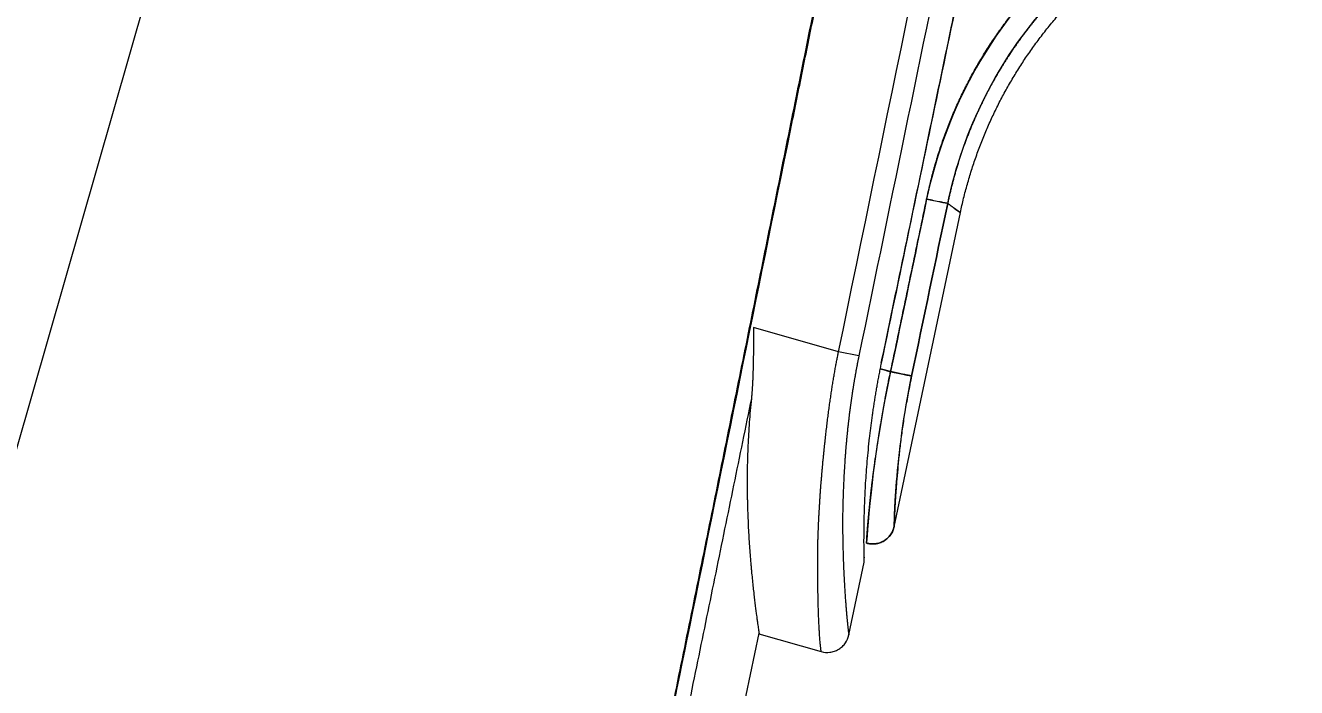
# Model space of a CAD drawing. Header units: inches. Extents: x 20229 to 21001, y -6726 to -5634.
# Drawn here: x 20671.87 to 20700.73, y -6093.43 to -6078.4 of the extents above; entities that cross this region are included whole.
import ezdxf

# ---------------------------------------------------------------- set-up
doc = ezdxf.new("R2010")
doc.units = ezdxf.units.IN
doc.header["$LTSCALE"] = 4.84
doc.header["$MEASUREMENT"] = 0
doc.header["$PDMODE"] = 3
doc.header["$PDSIZE"] = 0.3125
doc.linetypes.add('CENTERX2', pattern=[20.32, 12.7, -2.54, 2.54, -2.54])
doc.layers.get('0').update_dxf_attribs({"linetype": 'CONTINUOUS', "lineweight": 13})
doc.layers.get('Defpoints').update_dxf_attribs({"color": 3, "linetype": 'CONTINUOUS'})
doc.layers.add('CENTER', color=1, linetype='CENTERX2', lineweight=15)
doc.layers.add('DIM', color=3, linetype='CONTINUOUS', lineweight=9)
doc.styles.get("Standard").update_dxf_attribs({"font": 'txt', "width": 0.8})
doc.dimstyles.new('ISO-25', dxfattribs={"dimtxt": 2.5, "dimasz": 2.5, "dimexe": 1.25, "dimexo": 0.625, "dimtad": 1, "dimtxsty": 'Standard', "dimcen": 2.5, "dimadec": 0, "dimazin": 0, "dimtfac": 1, "dimtmove": 0, "dimatfit": 3, "dimfxl": 1, "dimarcsym": 0})
doc.dimstyles.new('ISO-25$0', dxfattribs={"dimtxt": 3, "dimasz": 3.5, "dimexe": 1.25, "dimexo": 0, "dimtad": 1, "dimdsep": 46, "dimtxsty": 'Standard', "dimblk1": 'CLOSEDBLANK', "dimcen": 1, "dimadec": 0, "dimazin": 0, "dimtfac": 1, "dimtmove": 1, "dimatfit": 3, "dimfxl": 1, "dimarcsym": 0})

# ---------------------------------------------------------------- blocks, each defined once
blk = doc.blocks.new('*D7')
at = {"layer": 'Defpoints', "color": 0, "transparency": 16777216}
for p in [(20777.165, -5936.037), (20553.58, -6314.592), (20836.664, -6314.592)]:
    blk.add_point(p, dxfattribs=at)
at = {"layer": 'DIM', "color": 0, "lineweight": -2, "transparency": 16777216}
for p, q in [((20776.54, -5936.037), (20552.33, -5936.037)), ((20836.039, -6314.592), (20552.33, -6314.592))]:
    blk.add_line(p, q, dxfattribs=at)
at = {"layer": 'DIM', "color": 0, "lineweight": -3, "transparency": 16777216}
blk.add_line((20553.58, -5944.037), (20553.58, -6306.592), dxfattribs=at)
at = {"layer": 'DIM', "color": 0, "transparency": 16777216}
for points in [[(20552.246, -5944.037), (20554.913, -5944.037), (20553.58, -5936.037)], [(20552.246, -6306.592), (20554.913, -6306.592), (20553.58, -6314.592)]]:
    blk.add_solid(points, dxfattribs=at)
at = {"layer": 'DIM', "color": 0, "transparency": 16777216, "insert": (20544.746, -6125.315), "char_height": 10, "attachment_point": 5, "rotation": 90}
blk.add_mtext('378,6', dxfattribs=at)
blk = doc.blocks.new('*D4')
at = {"layer": 'Defpoints', "color": 0, "transparency": 16777216}
for p in [(20688.588, -6028.978), (20664.841, -6111.791), (20661.157, -6124.64), (20664.841, -6135.247), (20650.946, -6185.567)]:
    blk.add_point(p, dxfattribs=at)
at = {"layer": 'DIM', "color": 0, "lineweight": -2, "transparency": 16777216}
for p, q in [((20660.985, -6125.24), (20643.804, -6185.158)), ((20664.841, -6135.872), (20664.841, -6188.115))]:
    blk.add_line(p, q, dxfattribs=at)
at = {"layer": 'DIM', "color": 0, "lineweight": -3, "transparency": 16777216}
blk.add_arc((20664.841, -6111.791), 75.073, 260.10846, 263.89154, dxfattribs=at)
at = {"layer": 'DIM', "color": 0, "transparency": 16777216}
for points in [[(20651.646, -6187.048), (20652.244, -6184.449), (20644.148, -6183.956)], [(20656.924, -6185.107), (20656.782, -6187.77), (20664.841, -6186.865)]]:
    blk.add_solid(points, dxfattribs=at)
at = {"layer": 'DIM', "color": 0, "transparency": 16777216, "insert": (20679.55, -6177.232), "char_height": 10, "attachment_point": 5, "rotation": 12.6679}
blk.add_mtext('16°', dxfattribs=at)

msp = doc.modelspace()

# ---------------------------------------------------------------- linework, layer by layer
at = {"linetype": 'Continuous'}
for p, q in [((20691.613, -6089.678), (20693.095, -6082.653)), ((20690.328, -6085.81), (20688.397, -6085.256)), ((20690.79, -6085.905), (20690.328, -6085.81)), ((20691.592, -6089.777), (20691.613, -6089.678)), ((20690.562, -6092.237), (20690.911, -6090.584)), ((20683.861, -6114.31), (20688.527, -6092.195)), ((20688.517, -6092.209), (20689.935, -6092.615))]:
    msp.add_line(p, q, dxfattribs=at)
for points, knots in [([(20682.471, -6113.912), (20682.623, -6113.169), (20682.926, -6111.689), (20683.378, -6109.481), (20683.825, -6107.292), (20684.268, -6105.123), (20684.707, -6102.974), (20685.141, -6100.844), (20685.571, -6098.735), (20685.996, -6096.646), (20686.418, -6094.576), (20686.834, -6092.527), (20687.247, -6090.497), (20687.655, -6088.487), (20688.059, -6086.498), (20688.458, -6084.528), (20688.853, -6082.578), (20689.244, -6080.647), (20689.63, -6078.737), (20690.012, -6076.847), (20690.39, -6074.977), (20690.763, -6073.126), (20691.132, -6071.295), (20691.376, -6070.082), (20691.497, -6069.478)], [0, 0, 0, 0, 0.050174, 0.099898, 0.149173, 0.197998, 0.246374, 0.2943, 0.341777, 0.388805, 0.435383, 0.481511, 0.527191, 0.57242, 0.617201, 0.661532, 0.705413, 0.748845, 0.791828, 0.834361, 0.876445, 0.918079, 0.959264, 1, 1, 1, 1]), ([(20682.483, -6113.914), (20682.627, -6113.211), (20682.884, -6111.956), (20683.223, -6110.302), (20683.486, -6109.017), (20683.706, -6107.941), (20683.916, -6106.915), (20684.396, -6104.569), (20685.409, -6099.614), (20687.114, -6091.251), (20688.562, -6084.12), (20689.494, -6079.521), (20689.745, -6078.28), (20689.985, -6077.092), (20690.238, -6075.842), (20690.556, -6074.272), (20690.991, -6072.114), (20691.329, -6070.439), (20691.522, -6069.483)], [0, 0, 0, 0, 0.047504, 0.084733, 0.111695, 0.134287, 0.157409, 0.181013, 0.292695, 0.49207, 0.745694, 0.774152, 0.802545, 0.829471, 0.854369, 0.886942, 0.935467, 1, 1, 1, 1]), ([(20694.026, -6070.188), (20693.959, -6070.515), (20693.891, -6070.841), (20693.556, -6072.474), (20693.287, -6073.78), (20692.277, -6078.693), (20691.534, -6082.299), (20690.79, -6085.905)], [0, 0, 0, 0, 0.062319, 0.062319, 0.311593, 0.311593, 1, 1, 1, 1]), ([(20691.299, -6086.066), (20691.423, -6085.472), (20691.638, -6084.443), (20691.916, -6083.113), (20692.131, -6082.082), (20692.318, -6081.183), (20692.507, -6080.282), (20692.696, -6079.372), (20692.897, -6078.41), (20693.108, -6077.399), (20693.324, -6076.365), (20693.536, -6075.349), (20693.788, -6074.14), (20694.135, -6072.474), (20694.413, -6071.145), (20694.576, -6070.361)], [0, 0, 0, 0, 0.113609, 0.19652, 0.254135, 0.310472, 0.368249, 0.426285, 0.48432, 0.552025, 0.619292, 0.681852, 0.7461, 0.850339, 1, 1, 1, 1]), ([(20691.304, -6086.068), (20691.529, -6084.993), (20691.974, -6082.857), (20692.638, -6079.675), (20693.293, -6076.534), (20693.939, -6073.434), (20694.367, -6071.381), (20694.58, -6070.362)], [0, 0, 0, 0, 0.205293, 0.407939, 0.607939, 0.805293, 1, 1, 1, 1]), ([(20695.1, -6077.907), (20695.089, -6077.919), (20695.067, -6077.943), (20695.035, -6077.98), (20695.003, -6078.017), (20694.971, -6078.054), (20694.939, -6078.091), (20694.907, -6078.128), (20694.876, -6078.165), (20694.845, -6078.203), (20694.814, -6078.24), (20694.783, -6078.278), (20694.753, -6078.316), (20694.722, -6078.354), (20694.692, -6078.392), (20694.662, -6078.431), (20694.632, -6078.469), (20694.602, -6078.508), (20694.573, -6078.547), (20694.544, -6078.586), (20694.515, -6078.625), (20694.486, -6078.664), (20694.457, -6078.704), (20694.429, -6078.743), (20694.4, -6078.783), (20694.372, -6078.823), (20694.344, -6078.863), (20694.317, -6078.903), (20694.289, -6078.943), (20694.262, -6078.983), (20694.235, -6079.024), (20694.208, -6079.064), (20694.181, -6079.105), (20694.155, -6079.146), (20694.129, -6079.187), (20694.103, -6079.228), (20694.077, -6079.269), (20694.052, -6079.31), (20694.026, -6079.352), (20694.001, -6079.393), (20693.976, -6079.435), (20693.951, -6079.477), (20693.927, -6079.518), (20693.903, -6079.56), (20693.879, -6079.603), (20693.855, -6079.645), (20693.831, -6079.687), (20693.808, -6079.729), (20693.784, -6079.772), (20693.761, -6079.814), (20693.739, -6079.857), (20693.716, -6079.9), (20693.694, -6079.943), (20693.672, -6079.986), (20693.65, -6080.029), (20693.628, -6080.072), (20693.607, -6080.115), (20693.586, -6080.159), (20693.565, -6080.202), (20693.544, -6080.245), (20693.523, -6080.289), (20693.503, -6080.333), (20693.483, -6080.376), (20693.463, -6080.42), (20693.443, -6080.464), (20693.424, -6080.508), (20693.405, -6080.552), (20693.386, -6080.596), (20693.367, -6080.64), (20693.349, -6080.685), (20693.33, -6080.729), (20693.312, -6080.773), (20693.294, -6080.818), (20693.277, -6080.862), (20693.26, -6080.907), (20693.242, -6080.951), (20693.226, -6080.996), (20693.209, -6081.041), (20693.192, -6081.085), (20693.176, -6081.13), (20693.16, -6081.175), (20693.144, -6081.22), (20693.129, -6081.265), (20693.114, -6081.31), (20693.099, -6081.355), (20693.084, -6081.4), (20693.069, -6081.445), (20693.055, -6081.49), (20693.041, -6081.536), (20693.027, -6081.581), (20693.013, -6081.626), (20693, -6081.671), (20692.986, -6081.717), (20692.973, -6081.762), (20692.961, -6081.807), (20692.948, -6081.853), (20692.936, -6081.898), (20692.924, -6081.944), (20692.912, -6081.989), (20692.9, -6082.035), (20692.889, -6082.08), (20692.878, -6082.126), (20692.867, -6082.171), (20692.856, -6082.217), (20692.845, -6082.263), (20692.835, -6082.308), (20692.825, -6082.354), (20692.815, -6082.399), (20692.809, -6082.43), (20692.806, -6082.445)], [0, 0, 0, 0, 0.009478, 0.018957, 0.028436, 0.037916, 0.047396, 0.056876, 0.066356, 0.075836, 0.085316, 0.094796, 0.104276, 0.113755, 0.123234, 0.132712, 0.14219, 0.151667, 0.161143, 0.170618, 0.180093, 0.189566, 0.199038, 0.208509, 0.217979, 0.227447, 0.236913, 0.246378, 0.255842, 0.265303, 0.274763, 0.284221, 0.293676, 0.30313, 0.312581, 0.322031, 0.331477, 0.340921, 0.350363, 0.359802, 0.369238, 0.378672, 0.388102, 0.39753, 0.406954, 0.416376, 0.425794, 0.435208, 0.44462, 0.454027, 0.463432, 0.472832, 0.482229, 0.491622, 0.501011, 0.510396, 0.519776, 0.529153, 0.538525, 0.547893, 0.557257, 0.566616, 0.575971, 0.585321, 0.594666, 0.604006, 0.613341, 0.622672, 0.631997, 0.641317, 0.650632, 0.659942, 0.669246, 0.678545, 0.687838, 0.697126, 0.706408, 0.715684, 0.724954, 0.734219, 0.743477, 0.75273, 0.761976, 0.771216, 0.78045, 0.789677, 0.798898, 0.808113, 0.817321, 0.826522, 0.835717, 0.844905, 0.854086, 0.86326, 0.872427, 0.881587, 0.89074, 0.899886, 0.909025, 0.918156, 0.92728, 0.936397, 0.945506, 0.954608, 0.963702, 0.972788, 0.981866, 0.990937, 1, 1, 1, 1]), ([(20692.329, -6082.346), (20692.432, -6082.368), (20692.547, -6082.392), (20692.728, -6082.429), (20692.787, -6082.441), (20692.806, -6082.445)], [0, 0, 0, 0, 0.496291, 0.496291, 1, 1, 1, 1]), ([(20692.806, -6082.445), (20692.796, -6082.443), (20692.776, -6082.439), (20692.719, -6082.427), (20692.682, -6082.42), (20692.596, -6082.402), (20692.546, -6082.392), (20692.441, -6082.37), (20692.385, -6082.358), (20692.329, -6082.346)], [0, 0, 0, 0, 0.25, 0.25, 0.5, 0.5, 0.75, 0.75, 1, 1, 1, 1]), ([(20693.095, -6082.653), (20693.095, -6082.653), (20693.095, -6082.653), (20693.095, -6082.653), (20693.095, -6082.652), (20693.094, -6082.652), (20693.093, -6082.651), (20693.092, -6082.651), (20693.091, -6082.65), (20693.09, -6082.649), (20693.088, -6082.648), (20693.086, -6082.646), (20693.084, -6082.645), (20693.082, -6082.643), (20693.08, -6082.642), (20693.077, -6082.64), (20693.074, -6082.638), (20693.071, -6082.635), (20693.068, -6082.633), (20693.064, -6082.631), (20693.061, -6082.628), (20693.057, -6082.625), (20693.053, -6082.622), (20693.048, -6082.619), (20693.044, -6082.616), (20693.039, -6082.613), (20693.034, -6082.609), (20693.029, -6082.606), (20693.024, -6082.602), (20693.019, -6082.598), (20693.013, -6082.594), (20693.007, -6082.59), (20693.001, -6082.585), (20692.995, -6082.581), (20692.988, -6082.576), (20692.982, -6082.571), (20692.975, -6082.566), (20692.968, -6082.561), (20692.96, -6082.556), (20692.953, -6082.551), (20692.945, -6082.545), (20692.937, -6082.54), (20692.929, -6082.534), (20692.921, -6082.528), (20692.912, -6082.522), (20692.904, -6082.515), (20692.895, -6082.509), (20692.886, -6082.502), (20692.876, -6082.496), (20692.867, -6082.489), (20692.857, -6082.482), (20692.847, -6082.475), (20692.837, -6082.468), (20692.827, -6082.46), (20692.817, -6082.453), (20692.809, -6082.448), (20692.806, -6082.445)], [0, 0, 0, 0, 0.009223, 0.027906, 0.046588, 0.06527, 0.083953, 0.102635, 0.121318, 0.140001, 0.158684, 0.177367, 0.19605, 0.214734, 0.233418, 0.252102, 0.270787, 0.289472, 0.308157, 0.326843, 0.345529, 0.364215, 0.382903, 0.40159, 0.420278, 0.438967, 0.457656, 0.476346, 0.495036, 0.513727, 0.532419, 0.551111, 0.569805, 0.588498, 0.607193, 0.625889, 0.644585, 0.663282, 0.68198, 0.700679, 0.719378, 0.738079, 0.756781, 0.775483, 0.794187, 0.812892, 0.831597, 0.850304, 0.869012, 0.887721, 0.906431, 0.925142, 0.943855, 0.962569, 0.981284, 1, 1, 1, 1]), ([(20688.397, -6085.256), (20688.397, -6085.27), (20688.397, -6085.298), (20688.397, -6085.34), (20688.397, -6085.381), (20688.397, -6085.422), (20688.397, -6085.463), (20688.397, -6085.503), (20688.397, -6085.542), (20688.397, -6085.582), (20688.396, -6085.62), (20688.396, -6085.658), (20688.396, -6085.696), (20688.395, -6085.734), (20688.395, -6085.77), (20688.395, -6085.807), (20688.394, -6085.843), (20688.394, -6085.878), (20688.393, -6085.913), (20688.393, -6085.948), (20688.392, -6085.982), (20688.392, -6086.015), (20688.391, -6086.049), (20688.39, -6086.081), (20688.39, -6086.114), (20688.389, -6086.145), (20688.388, -6086.177), (20688.387, -6086.208), (20688.386, -6086.238), (20688.385, -6086.268), (20688.384, -6086.297), (20688.383, -6086.326), (20688.382, -6086.355), (20688.381, -6086.383), (20688.38, -6086.411), (20688.379, -6086.438), (20688.378, -6086.465), (20688.377, -6086.491), (20688.375, -6086.517), (20688.374, -6086.542), (20688.373, -6086.567), (20688.371, -6086.592), (20688.37, -6086.616), (20688.368, -6086.639), (20688.367, -6086.662), (20688.365, -6086.685), (20688.364, -6086.707), (20688.362, -6086.729), (20688.36, -6086.75), (20688.359, -6086.771), (20688.357, -6086.791), (20688.355, -6086.811), (20688.353, -6086.831), (20688.352, -6086.85), (20688.35, -6086.862), (20688.35, -6086.868)], [0, 0, 0, 0, 0.025971, 0.051667, 0.07709, 0.102239, 0.127115, 0.151716, 0.176044, 0.200098, 0.223878, 0.247384, 0.270617, 0.293576, 0.316262, 0.338674, 0.360813, 0.382678, 0.40427, 0.425588, 0.446633, 0.467405, 0.487903, 0.508128, 0.52808, 0.547759, 0.567165, 0.586298, 0.605158, 0.623745, 0.642059, 0.660101, 0.67787, 0.695366, 0.71259, 0.729541, 0.74622, 0.762627, 0.778761, 0.794624, 0.810214, 0.825533, 0.84058, 0.855355, 0.869859, 0.884091, 0.898053, 0.911743, 0.925162, 0.938311, 0.951189, 0.963797, 0.976134, 0.988202, 1, 1, 1, 1]), ([(20689.935, -6092.615), (20689.935, -6092.615), (20689.935, -6092.613), (20689.933, -6092.605), (20689.931, -6092.59), (20689.928, -6092.569), (20689.925, -6092.542), (20689.921, -6092.507), (20689.916, -6092.465), (20689.911, -6092.415), (20689.906, -6092.357), (20689.901, -6092.291), (20689.896, -6092.217), (20689.891, -6092.133), (20689.886, -6092.04), (20689.881, -6091.938), (20689.876, -6091.826), (20689.872, -6091.704), (20689.868, -6091.571), (20689.864, -6091.429), (20689.861, -6091.276), (20689.859, -6091.112), (20689.857, -6090.937), (20689.856, -6090.751), (20689.855, -6090.594), (20689.856, -6090.472), (20689.856, -6090.39), (20689.857, -6090.308), (20689.858, -6090.225), (20689.86, -6090.142), (20689.862, -6090.058), (20689.865, -6089.975), (20689.868, -6089.891), (20689.871, -6089.807), (20689.874, -6089.723), (20689.878, -6089.639), (20689.882, -6089.555), (20689.887, -6089.471), (20689.892, -6089.387), (20689.897, -6089.304), (20689.902, -6089.22), (20689.907, -6089.137), (20689.913, -6089.054), (20689.919, -6088.971), (20689.925, -6088.888), (20689.931, -6088.806), (20689.938, -6088.724), (20689.945, -6088.643), (20689.952, -6088.562), (20689.959, -6088.481), (20689.966, -6088.401), (20689.973, -6088.321), (20689.981, -6088.242), (20689.989, -6088.164), (20689.996, -6088.086), (20690.004, -6088.008), (20690.013, -6087.932), (20690.021, -6087.856), (20690.029, -6087.78), (20690.037, -6087.706), (20690.046, -6087.632), (20690.055, -6087.559), (20690.063, -6087.486), (20690.072, -6087.414), (20690.081, -6087.344), (20690.09, -6087.273), (20690.099, -6087.204), (20690.108, -6087.136), (20690.117, -6087.068), (20690.126, -6087.001), (20690.135, -6086.935), (20690.145, -6086.87), (20690.154, -6086.806), (20690.163, -6086.743), (20690.173, -6086.68), (20690.182, -6086.619), (20690.192, -6086.558), (20690.201, -6086.498), (20690.211, -6086.44), (20690.221, -6086.382), (20690.23, -6086.325), (20690.24, -6086.269), (20690.25, -6086.214), (20690.259, -6086.16), (20690.269, -6086.107), (20690.279, -6086.055), (20690.289, -6086.004), (20690.299, -6085.954), (20690.308, -6085.905), (20690.318, -6085.857), (20690.325, -6085.826), (20690.328, -6085.81)], [0, 0, 0, 0, 0.017308, 0.035035, 0.053152, 0.071661, 0.090565, 0.109866, 0.129567, 0.149669, 0.170175, 0.191085, 0.212402, 0.234128, 0.256264, 0.278811, 0.301772, 0.325146, 0.348935, 0.373141, 0.397765, 0.422807, 0.448269, 0.474151, 0.500455, 0.511059, 0.521569, 0.531985, 0.542308, 0.552537, 0.562673, 0.572714, 0.582663, 0.592517, 0.602278, 0.611946, 0.621519, 0.630999, 0.640386, 0.649679, 0.658879, 0.667985, 0.676997, 0.685916, 0.694741, 0.703473, 0.712112, 0.720657, 0.729108, 0.737466, 0.745731, 0.753902, 0.76198, 0.769965, 0.777856, 0.785654, 0.793359, 0.80097, 0.808488, 0.815913, 0.823244, 0.830482, 0.837628, 0.84468, 0.851638, 0.858504, 0.865277, 0.871957, 0.878543, 0.885037, 0.891438, 0.897745, 0.90396, 0.910082, 0.916112, 0.922048, 0.927892, 0.933643, 0.939302, 0.944867, 0.950341, 0.955722, 0.96101, 0.966206, 0.97131, 0.976322, 0.981242, 0.986069, 0.990805, 0.995448, 1, 1, 1, 1]), ([(20690.79, -6085.905), (20690.787, -6085.917), (20690.783, -6085.941), (20690.775, -6085.976), (20690.768, -6086.011), (20690.761, -6086.047), (20690.754, -6086.082), (20690.748, -6086.118), (20690.741, -6086.153), (20690.734, -6086.189), (20690.727, -6086.224), (20690.721, -6086.26), (20690.714, -6086.295), (20690.708, -6086.331), (20690.702, -6086.367), (20690.695, -6086.402), (20690.689, -6086.438), (20690.683, -6086.473), (20690.677, -6086.509), (20690.671, -6086.545), (20690.665, -6086.58), (20690.66, -6086.616), (20690.654, -6086.652), (20690.648, -6086.688), (20690.643, -6086.723), (20690.637, -6086.759), (20690.632, -6086.795), (20690.627, -6086.831), (20690.621, -6086.866), (20690.616, -6086.902), (20690.611, -6086.938), (20690.606, -6086.974), (20690.601, -6087.01), (20690.596, -6087.046), (20690.591, -6087.082), (20690.587, -6087.118), (20690.582, -6087.153), (20690.577, -6087.189), (20690.573, -6087.225), (20690.568, -6087.261), (20690.564, -6087.297), (20690.56, -6087.333), (20690.556, -6087.369), (20690.551, -6087.406), (20690.547, -6087.442), (20690.543, -6087.478), (20690.539, -6087.514), (20690.535, -6087.55), (20690.532, -6087.586), (20690.528, -6087.622), (20690.524, -6087.658), (20690.521, -6087.694), (20690.517, -6087.731), (20690.514, -6087.767), (20690.51, -6087.803), (20690.507, -6087.839), (20690.504, -6087.875), (20690.5, -6087.912), (20690.497, -6087.948), (20690.494, -6087.984), (20690.491, -6088.021), (20690.488, -6088.057), (20690.485, -6088.093), (20690.483, -6088.129), (20690.48, -6088.166), (20690.477, -6088.202), (20690.474, -6088.239), (20690.467, -6088.341), (20690.456, -6088.507), (20690.444, -6088.734), (20690.435, -6088.956), (20690.428, -6089.172), (20690.423, -6089.382), (20690.42, -6089.587), (20690.42, -6089.786), (20690.422, -6089.979), (20690.425, -6090.166), (20690.429, -6090.316), (20690.432, -6090.431), (20690.435, -6090.513), (20690.438, -6090.593), (20690.441, -6090.672), (20690.444, -6090.748), (20690.448, -6090.823), (20690.451, -6090.896), (20690.455, -6090.967), (20690.458, -6091.036), (20690.462, -6091.103), (20690.466, -6091.169), (20690.47, -6091.232), (20690.474, -6091.293), (20690.478, -6091.353), (20690.482, -6091.411), (20690.486, -6091.466), (20690.49, -6091.52), (20690.494, -6091.572), (20690.498, -6091.622), (20690.502, -6091.67), (20690.506, -6091.716), (20690.51, -6091.761), (20690.513, -6091.803), (20690.517, -6091.843), (20690.521, -6091.882), (20690.525, -6091.918), (20690.528, -6091.953), (20690.532, -6091.985), (20690.535, -6092.016), (20690.538, -6092.044), (20690.541, -6092.071), (20690.544, -6092.096), (20690.547, -6092.119), (20690.549, -6092.139), (20690.551, -6092.158), (20690.554, -6092.175), (20690.555, -6092.19), (20690.557, -6092.203), (20690.559, -6092.214), (20690.56, -6092.222), (20690.561, -6092.229), (20690.561, -6092.234), (20690.562, -6092.237), (20690.562, -6092.238), (20690.562, -6092.238)], [0, 0, 0, 0, 0.003636, 0.007272, 0.010908, 0.014545, 0.018183, 0.021822, 0.025462, 0.029103, 0.032745, 0.036389, 0.040035, 0.043683, 0.047332, 0.050984, 0.054638, 0.058295, 0.061955, 0.065617, 0.069282, 0.07295, 0.076622, 0.080297, 0.083976, 0.087659, 0.091345, 0.095036, 0.098731, 0.10243, 0.106134, 0.109842, 0.113556, 0.117274, 0.120998, 0.124727, 0.128461, 0.132201, 0.135947, 0.139699, 0.143457, 0.147221, 0.150991, 0.154768, 0.158552, 0.162343, 0.16614, 0.169945, 0.173757, 0.177576, 0.181403, 0.185237, 0.18908, 0.19293, 0.196788, 0.200655, 0.20453, 0.208414, 0.212306, 0.216207, 0.220117, 0.224037, 0.227965, 0.231903, 0.23585, 0.239807, 0.243773, 0.247749, 0.273361, 0.298777, 0.324033, 0.349166, 0.374214, 0.399213, 0.424203, 0.449221, 0.474305, 0.499493, 0.511488, 0.523408, 0.535259, 0.547042, 0.558761, 0.570418, 0.582017, 0.593561, 0.605052, 0.616494, 0.627891, 0.639245, 0.650559, 0.661838, 0.673084, 0.684301, 0.695492, 0.706661, 0.717811, 0.728945, 0.740067, 0.751181, 0.762289, 0.773397, 0.784506, 0.79562, 0.806743, 0.817879, 0.82903, 0.840201, 0.851394, 0.862613, 0.873862, 0.885143, 0.896461, 0.907817, 0.919216, 0.930661, 0.942155, 0.953701, 0.965302, 0.976961, 0.988681, 1, 1, 1, 1]), ([(20690.911, -6090.584), (20690.911, -6090.584), (20690.911, -6090.584), (20690.911, -6090.575), (20690.91, -6090.532), (20690.909, -6090.461), (20690.908, -6090.362), (20690.906, -6090.224), (20690.906, -6090.044), (20690.907, -6089.812), (20690.911, -6089.545), (20690.92, -6089.277), (20690.931, -6089.022), (20690.943, -6088.792), (20690.96, -6088.55), (20690.98, -6088.298), (20691.004, -6088.035), (20691.026, -6087.834), (20691.041, -6087.703), (20691.048, -6087.645), (20691.055, -6087.587), (20691.062, -6087.529), (20691.069, -6087.471), (20691.077, -6087.413), (20691.084, -6087.355), (20691.092, -6087.296), (20691.1, -6087.238), (20691.109, -6087.18), (20691.117, -6087.122), (20691.126, -6087.063), (20691.135, -6087.005), (20691.144, -6086.947), (20691.153, -6086.888), (20691.162, -6086.83), (20691.172, -6086.771), (20691.182, -6086.713), (20691.192, -6086.654), (20691.202, -6086.596), (20691.213, -6086.537), (20691.224, -6086.479), (20691.234, -6086.42), (20691.246, -6086.361), (20691.257, -6086.303), (20691.268, -6086.244), (20691.28, -6086.185), (20691.292, -6086.126), (20691.3, -6086.087), (20691.304, -6086.068)], [0, 0, 0, 0, 0.000531, 0.049904, 0.099118, 0.148464, 0.198236, 0.248718, 0.312092, 0.37471, 0.437142, 0.499963, 0.542045, 0.583853, 0.625566, 0.667365, 0.709429, 0.751933, 0.760798, 0.769627, 0.778421, 0.787181, 0.795909, 0.804606, 0.813275, 0.821915, 0.830531, 0.839122, 0.847691, 0.856238, 0.864767, 0.873278, 0.881774, 0.890255, 0.898724, 0.907182, 0.915631, 0.924072, 0.932509, 0.940941, 0.949371, 0.9578, 0.966231, 0.974665, 0.983103, 0.991547, 1, 1, 1, 1]), ([(20691.51, -6086.262), (20691.29, -6087.264), (20691.145, -6088.272), (20690.989, -6089.715), (20690.966, -6090.154), (20690.965, -6090.154)], [0, 0, 0, 0, 0.5, 0.5, 1, 1, 1, 1]), ([(20690.965, -6090.154), (20690.965, -6090.154), (20690.965, -6090.154), (20690.965, -6090.153), (20690.965, -6090.153), (20690.965, -6090.152), (20690.965, -6090.151), (20690.965, -6090.15), (20690.965, -6090.148), (20690.965, -6090.146), (20690.966, -6090.144), (20690.966, -6090.142), (20690.966, -6090.14), (20690.966, -6090.137), (20690.966, -6090.134), (20690.966, -6090.13), (20690.966, -6090.127), (20690.966, -6090.123), (20690.966, -6090.119), (20690.967, -6090.114), (20690.967, -6090.11), (20690.967, -6090.105), (20690.967, -6090.099), (20690.967, -6090.094), (20690.968, -6090.088), (20690.968, -6090.081), (20690.968, -6090.075), (20690.969, -6090.068), (20690.969, -6090.061), (20690.969, -6090.053), (20690.97, -6090.045), (20690.97, -6090.037), (20690.971, -6090.029), (20690.971, -6090.02), (20690.972, -6090.011), (20690.973, -6090.001), (20690.973, -6089.992), (20690.974, -6089.981), (20690.975, -6089.971), (20690.975, -6089.96), (20690.976, -6089.949), (20690.977, -6089.937), (20690.978, -6089.925), (20690.979, -6089.913), (20690.98, -6089.9), (20690.981, -6089.887), (20690.982, -6089.873), (20690.983, -6089.859), (20690.984, -6089.845), (20690.985, -6089.831), (20690.986, -6089.816), (20690.987, -6089.8), (20690.989, -6089.784), (20690.99, -6089.768), (20690.992, -6089.751), (20690.993, -6089.734), (20690.994, -6089.717), (20690.996, -6089.699), (20690.998, -6089.681), (20690.999, -6089.662), (20691.001, -6089.643), (20691.003, -6089.624), (20691.005, -6089.604), (20691.007, -6089.583), (20691.009, -6089.562), (20691.011, -6089.541), (20691.013, -6089.52), (20691.015, -6089.498), (20691.017, -6089.475), (20691.019, -6089.452), (20691.021, -6089.429), (20691.024, -6089.405), (20691.026, -6089.381), (20691.029, -6089.356), (20691.031, -6089.331), (20691.034, -6089.305), (20691.037, -6089.279), (20691.039, -6089.252), (20691.042, -6089.225), (20691.045, -6089.198), (20691.048, -6089.17), (20691.051, -6089.142), (20691.054, -6089.113), (20691.057, -6089.084), (20691.06, -6089.054), (20691.063, -6089.024), (20691.069, -6088.97), (20691.078, -6088.893), (20691.09, -6088.79), (20691.103, -6088.686), (20691.116, -6088.581), (20691.13, -6088.477), (20691.145, -6088.372), (20691.159, -6088.267), (20691.175, -6088.163), (20691.19, -6088.06), (20691.205, -6087.958), (20691.221, -6087.857), (20691.237, -6087.757), (20691.253, -6087.658), (20691.268, -6087.562), (20691.284, -6087.467), (20691.3, -6087.373), (20691.315, -6087.282), (20691.331, -6087.193), (20691.346, -6087.107), (20691.361, -6087.022), (20691.376, -6086.94), (20691.39, -6086.86), (20691.405, -6086.783), (20691.419, -6086.709), (20691.433, -6086.637), (20691.446, -6086.568), (20691.459, -6086.501), (20691.472, -6086.437), (20691.485, -6086.376), (20691.497, -6086.318), (20691.506, -6086.28), (20691.51, -6086.262)], [0, 0, 0, 0, 0.004716, 0.009459, 0.014229, 0.019027, 0.023853, 0.028706, 0.033587, 0.038495, 0.043431, 0.048395, 0.053386, 0.058405, 0.063451, 0.068526, 0.073628, 0.078757, 0.083915, 0.0891, 0.094313, 0.099554, 0.104823, 0.110119, 0.115443, 0.120796, 0.126176, 0.131584, 0.137019, 0.142483, 0.147975, 0.153494, 0.159042, 0.164618, 0.170221, 0.175853, 0.181512, 0.1872, 0.192915, 0.198659, 0.204431, 0.21023, 0.216058, 0.221914, 0.227798, 0.23371, 0.23965, 0.245619, 0.251615, 0.25764, 0.263693, 0.269774, 0.275883, 0.28202, 0.288186, 0.294379, 0.300601, 0.306852, 0.31313, 0.319437, 0.325772, 0.332135, 0.338526, 0.344946, 0.351394, 0.35787, 0.364375, 0.370908, 0.377469, 0.384059, 0.390677, 0.397323, 0.403997, 0.4107, 0.417432, 0.424191, 0.430979, 0.437796, 0.444641, 0.451514, 0.458416, 0.465346, 0.472304, 0.479291, 0.486306, 0.49335, 0.500422, 0.523437, 0.545991, 0.568085, 0.589719, 0.610893, 0.631606, 0.65186, 0.671653, 0.690986, 0.70986, 0.728273, 0.746226, 0.763719, 0.780752, 0.797326, 0.813439, 0.829093, 0.844287, 0.859021, 0.873295, 0.88711, 0.900465, 0.913361, 0.925798, 0.937775, 0.949293, 0.960352, 0.970952, 0.981093, 0.990776, 1, 1, 1, 1]), ([(20691.51, -6086.262), (20691.566, -6086.274), (20691.622, -6086.285), (20691.728, -6086.307), (20691.777, -6086.318), (20691.864, -6086.335), (20691.9, -6086.343), (20691.957, -6086.355), (20691.977, -6086.359), (20691.987, -6086.361)], [0, 0, 0, 0, 0.25, 0.25, 0.5, 0.5, 0.75, 0.75, 1, 1, 1, 1]), ([(20691.987, -6086.361), (20691.987, -6086.361), (20691.96, -6086.49), (20691.909, -6086.745), (20691.842, -6087.121), (20691.785, -6087.483), (20691.738, -6087.83), (20691.7, -6088.162), (20691.669, -6088.478), (20691.652, -6088.69), (20691.642, -6088.812), (20691.639, -6088.854), (20691.636, -6088.896), (20691.633, -6088.936), (20691.63, -6088.975), (20691.628, -6089.013), (20691.625, -6089.051), (20691.623, -6089.087), (20691.62, -6089.123), (20691.618, -6089.158), (20691.616, -6089.191), (20691.614, -6089.224), (20691.612, -6089.256), (20691.611, -6089.287), (20691.609, -6089.317), (20691.607, -6089.346), (20691.606, -6089.374), (20691.604, -6089.401), (20691.603, -6089.427), (20691.602, -6089.453), (20691.601, -6089.477), (20691.6, -6089.5), (20691.599, -6089.523), (20691.598, -6089.544), (20691.597, -6089.565), (20691.597, -6089.584), (20691.596, -6089.603), (20691.595, -6089.621), (20691.595, -6089.638), (20691.594, -6089.653), (20691.594, -6089.668), (20691.594, -6089.682), (20691.593, -6089.695), (20691.593, -6089.707), (20691.593, -6089.718), (20691.593, -6089.728), (20691.593, -6089.737), (20691.592, -6089.746), (20691.592, -6089.753), (20691.592, -6089.759), (20691.592, -6089.764), (20691.592, -6089.769), (20691.592, -6089.772), (20691.592, -6089.775), (20691.592, -6089.776), (20691.592, -6089.776), (20691.592, -6089.776)], [0, 0, 0, 0, 0.000007, 0.072687, 0.143311, 0.212822, 0.282212, 0.352488, 0.424621, 0.499517, 0.510914, 0.522245, 0.533514, 0.544721, 0.555871, 0.566965, 0.578008, 0.589, 0.599946, 0.610849, 0.62171, 0.632534, 0.643322, 0.654079, 0.664806, 0.675508, 0.686188, 0.696847, 0.70749, 0.71812, 0.72874, 0.739352, 0.749961, 0.760568, 0.771179, 0.781794, 0.792419, 0.803055, 0.813707, 0.824376, 0.835067, 0.845782, 0.856524, 0.867297, 0.878103, 0.888945, 0.899827, 0.910751, 0.92172, 0.932737, 0.943805, 0.954926, 0.966104, 0.97734, 0.988638, 1, 1, 1, 1]), ([(20691.592, -6089.776), (20691.592, -6089.776), (20691.597, -6089.39), (20691.697, -6088.12), (20691.804, -6087.237), (20691.987, -6086.361)], [0, 0, 0, 0, 0.5, 0.5, 1, 1, 1, 1]), ([(20688.35, -6086.868), (20688.215, -6087.525), (20687.945, -6088.844), (20687.537, -6090.832), (20687.126, -6092.841), (20686.71, -6094.869), (20686.289, -6096.916), (20685.865, -6098.983), (20685.436, -6101.07), (20685.003, -6103.177), (20684.565, -6105.303), (20684.123, -6107.449), (20683.678, -6109.615), (20683.227, -6111.8), (20682.926, -6113.263), (20682.774, -6113.998)], [0, 0, 0, 0, 0.072563, 0.145853, 0.219869, 0.294612, 0.370082, 0.446278, 0.523201, 0.600851, 0.679227, 0.75833, 0.83816, 0.918717, 1, 1, 1, 1]), ([(20688.35, -6086.868), (20688.33, -6087.052), (20688.314, -6087.234), (20688.288, -6087.59), (20688.268, -6087.942), (20688.253, -6088.452), (20688.253, -6088.781), (20688.254, -6088.983), (20688.255, -6089.024), (20688.256, -6089.103), (20688.258, -6089.222), (20688.261, -6089.338), (20688.269, -6089.567), (20688.275, -6089.714), (20688.29, -6089.999), (20688.299, -6090.137), (20688.318, -6090.402), (20688.328, -6090.53), (20688.341, -6090.683), (20688.344, -6090.713), (20688.35, -6090.773), (20688.358, -6090.862), (20688.366, -6090.946), (20688.383, -6091.111), (20688.394, -6091.213), (20688.416, -6091.405), (20688.427, -6091.493), (20688.447, -6091.657), (20688.457, -6091.732), (20688.468, -6091.816), (20688.47, -6091.832), (20688.475, -6091.864), (20688.477, -6091.88), (20688.483, -6091.924), (20688.487, -6091.952), (20688.497, -6092.029), (20688.51, -6092.114), (20688.517, -6092.166), (20688.522, -6092.201), (20688.524, -6092.21), (20688.524, -6092.211), (20688.524, -6092.211), (20688.524, -6092.211)], [0, 0, 0, 0, 0.062463, 0.062463, 0.124925, 0.187388, 0.249851, 0.249851, 0.265466, 0.265466, 0.281082, 0.312313, 0.312313, 0.374776, 0.374776, 0.437239, 0.437239, 0.499701, 0.499701, 0.515317, 0.515317, 0.530933, 0.562164, 0.562164, 0.624627, 0.624627, 0.687089, 0.687089, 0.749552, 0.749552, 0.765168, 0.765168, 0.780783, 0.780783, 0.812015, 0.812015, 0.874477, 0.93694, 0.93694, 0.999402, 0.999402, 1, 1, 1, 1]), ([(20691.592, -6089.776), (20691.566, -6089.895), (20691.486, -6090.025), (20691.238, -6090.176), (20691.083, -6090.188), (20690.965, -6090.154)], [0, 0, 0, 0, 0.497007, 0.497007, 1, 1, 1, 1]), ([(20690.965, -6090.154), (20690.998, -6090.163), (20691.032, -6090.169), (20691.1, -6090.174), (20691.135, -6090.173), (20691.202, -6090.164), (20691.236, -6090.156), (20691.3, -6090.134), (20691.332, -6090.119), (20691.39, -6090.084), (20691.418, -6090.063), (20691.468, -6090.017), (20691.491, -6089.991), (20691.53, -6089.935), (20691.547, -6089.905), (20691.575, -6089.843), (20691.585, -6089.81), (20691.592, -6089.776)], [0, 0, 0, 0, 0.125, 0.125, 0.25, 0.25, 0.375, 0.375, 0.5, 0.5, 0.625, 0.625, 0.75, 0.75, 0.875, 0.875, 1, 1, 1, 1]), ([(20691.592, -6089.776), (20691.585, -6089.81), (20691.575, -6089.843), (20691.547, -6089.905), (20691.53, -6089.935), (20691.491, -6089.991), (20691.468, -6090.017), (20691.418, -6090.063), (20691.39, -6090.084), (20691.332, -6090.119), (20691.3, -6090.134), (20691.236, -6090.156), (20691.202, -6090.164), (20691.135, -6090.173), (20691.1, -6090.174), (20691.032, -6090.169), (20690.998, -6090.163), (20690.965, -6090.154)], [0, 0, 0, 0, 0.125, 0.125, 0.25, 0.25, 0.375, 0.375, 0.5, 0.5, 0.625, 0.625, 0.75, 0.75, 0.875, 0.875, 1, 1, 1, 1]), ([(20689.935, -6092.615), (20690.001, -6092.633), (20690.1, -6092.642), (20690.235, -6092.612), (20690.333, -6092.566), (20690.419, -6092.501), (20690.508, -6092.396), (20690.547, -6092.304), (20690.562, -6092.238)], [0, 0, 0, 0, 0.238446, 0.36771, 0.5, 0.63229, 0.761554, 1, 1, 1, 1])]:
    msp.add_open_spline(points, degree=3, knots=knots, dxfattribs=at)
for points, degree in [([(20690.328, -6085.81), (20691.41, -6080.572), (20692.49, -6075.333), (20693.568, -6070.094)], 3), ([(20692.329, -6082.346), (20692.895, -6079.639), (20694.738, -6077.582)], 2), ([(20694.738, -6077.582), (20693.524, -6078.937), (20692.697, -6080.585), (20692.329, -6082.346)], 3), ([(20692.806, -6082.445), (20693.155, -6080.766), (20693.943, -6079.197), (20695.1, -6077.907)], 3), ([(20693.093, -6082.651), (20693.657, -6080.036), (20695.436, -6078.037)], 2), ([(20691.51, -6086.262), (20692.329, -6082.346)], 1), ([(20692.329, -6082.346), (20692.056, -6083.652), (20691.783, -6084.957), (20691.51, -6086.262)], 3), ([(20692.806, -6082.445), (20692.533, -6083.75), (20692.26, -6085.055), (20691.987, -6086.361)], 3), ([(20691.987, -6086.361), (20692.26, -6085.055), (20692.533, -6083.75), (20692.806, -6082.445)], 3), ([(20692.957, -6082.553), (20693.047, -6082.619), (20693.093, -6082.651), (20693.093, -6082.651)], 3), ([(20691.272, -6086.194), (20691.51, -6086.262)], 1), ([(20691.51, -6086.262), (20691.43, -6086.239), (20691.351, -6086.216), (20691.272, -6086.194)], 3), ([(20690.911, -6090.584), (20690.914, -6090.476)], 1)]:
    msp.add_open_spline(points, degree=degree, dxfattribs=at)
for points, weights in [([(20691.987, -6086.361), (20691.914, -6086.346), (20691.51, -6086.262)], [1, 0.770848975942, 1]), ([(20690.965, -6090.154), (20691.481, -6090.302), (20691.592, -6089.776)], [1, 0.681451740776, 1])]:
    msp.add_rational_spline(points, weights, degree=2, dxfattribs=at)
at = {"layer": 'CENTER'}
msp.add_line((20688.588, -6028.978), (20661.157, -6124.64), dxfattribs=at)

# ---------------------------------------------------------------- dimensions: what is measured, and where the dimension line sits
at = {"layer": 'DIM'}
dim = msp.add_linear_dim(base=(20553.58, -6314.592), p1=(20777.165, -5936.037), p2=(20836.664, -6314.592), angle=90, dimstyle='ISO-25$0', override={"dimtxt": 10, "dimasz": 8, "dimexo": 0.625, "dimgap": 3, "dimdec": 1, "dimdsep": 44, "dimcen": 2.5, "dimtmove": 0, "dimfxl": 1.25, "dimlwd": 65533}, dxfattribs=at)
dim.commit()
dim.dimension.update_dxf_attribs({"geometry": '*D7', "text_midpoint": (20544.746, -6125.315)})
dim = msp.add_angular_dim_2l(base=(20650.946, -6185.567), line1=((20664.841, -6111.791), (20664.841, -6135.247)), line2=((20688.588, -6028.978), (20661.157, -6124.64)), dimstyle='ISO-25', override={"dimtxt": 10, "dimasz": 8, "dimgap": 3, "dimdec": 1, "dimfxl": 1.25, "dimlwd": 65533}, dxfattribs=at)
dim.commit()
dim.dimension.update_dxf_attribs({"geometry": '*D4', "text_midpoint": (20681.305, -6185.037), "dimtype": 130})

doc.saveas('drawing.dxf')
